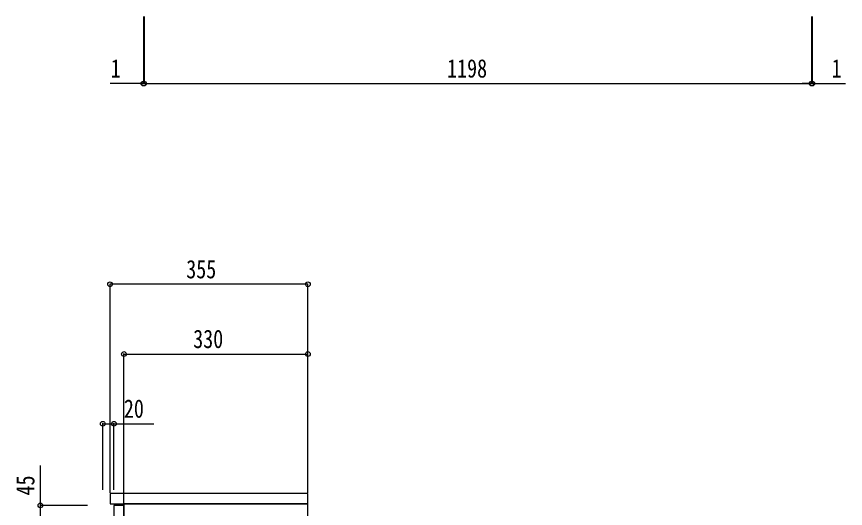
# Model space of a CAD drawing. Units: millimetres, scale not verified. Extents: x -4205 to 4205, y -2970 to 2970.
# Drawn here: x -929 to 559, y -939 to -57 of the extents above; entities that cross this region are included whole.
import ezdxf
from ezdxf.enums import TextEntityAlignment as Align

# ---------------------------------------------------------------- set-up
doc = ezdxf.new("R2010")
doc.units = ezdxf.units.MM
doc.header["$LTSCALE"] = 20
doc.layers.add('0-3_YKK_12', color=2, linetype='Continuous')
doc.layers.add('0-5_YKK_D', color=6, linetype='Continuous')
doc.styles.add('ＭＳ ゴシック', font='')
doc.styles.get('ＭＳ ゴシック').set_extended_font_data('MS Gothic')

msp = doc.modelspace()

# ---------------------------------------------------------------- linework, layer by layer
at = {"layer": '0-3_YKK_12'}
for points in [[(-760.98, -930.8), (-405.98, -930.8), (-405.98, -912.4), (-760.98, -912.4)], [(-753.98, -1707.8), (-735.98, -1707.8), (-735.98, -933.8), (-753.98, -933.8)], [(-735.98, -1710.8), (-405.98, -1710.8), (-405.98, -930.8), (-735.98, -930.8)]]:
    msp.add_lwpolyline(points, close=True, dxfattribs=at)
at = {"layer": '0-5_YKK_D'}
for p, q in [((-700.98, -57.4), (-700.98, -178.4)), ((-699.98, -57.4), (-699.98, -178.4)), ((-699.98, -57.4), (-699.98, -178.4)), ((498.02, -57.4), (498.02, -178.4)), ((498.02, -57.4), (498.02, -178.4)), ((499.02, -57.4), (499.02, -178.4)), ((-700.98, -177.4), (-760.58, -177.4)), ((-699.98, -177.4), (-700.98, -177.4)), ((-699.98, -177.4), (-682.98, -177.4)), ((-699.98, -177.4), (498.02, -177.4)), ((498.02, -177.4), (481.02, -177.4)), ((498.02, -177.4), (499.02, -177.4)), ((499.02, -177.4), (558.62, -177.4)), ((-760.98, -911.4), (-760.98, -536.4)), ((-405.98, -537.4), (-760.98, -537.4)), ((-405.98, -911.4), (-405.98, -536.4)), ((-735.98, -929.8), (-735.98, -661.4)), ((-735.98, -662.4), (-405.98, -662.4)), ((-405.98, -911.4), (-405.98, -661.4)), ((-773.98, -905.77), (-773.98, -786.4)), ((-753.98, -905.77), (-753.98, -786.4)), ((-801.49, -933.8), (-886.98, -933.8))]:
    msp.add_line(p, q, dxfattribs=at)
for points in [[(-773.98, -787.4), (-753.98, -787.4), (-682.58, -787.4)], [(-885.98, -978.8), (-885.98, -933.8), (-885.98, -862.4)]]:
    msp.add_lwpolyline(points, dxfattribs=at)
for centre in [(-700.98, -177.4), (-699.98, -177.4), (-699.98, -177.4), (498.02, -177.4), (498.02, -177.4), (499.02, -177.4), (-760.98, -537.4), (-405.98, -537.4), (-735.98, -662.4), (-405.98, -662.4), (-773.98, -787.4), (-753.98, -787.4), (-885.98, -933.8)]:
    msp.add_circle(centre, 4.25, dxfattribs=at)

# ---------------------------------------------------------------- texts
at = {"layer": '0-5_YKK_D', "style": 'ＭＳ ゴシック', "width": 0.8}
for s, p in [('1', (-759.78, -176.6)), ('1198', (-156.18, -176.6)), ('1', (533.82, -176.6)), ('355', (-624.28, -536.6)), ('330', (-611.78, -661.6)), ('20', (-736.18, -786.6))]:
    msp.add_text(s, height=32.99, dxfattribs=at).set_placement(p, align=Align.BOTTOM_LEFT)
msp.add_text('45', height=32.99, rotation=90, dxfattribs=at).set_placement((-886.78, -916), align=Align.BOTTOM_LEFT)

doc.saveas('drawing.dxf')
